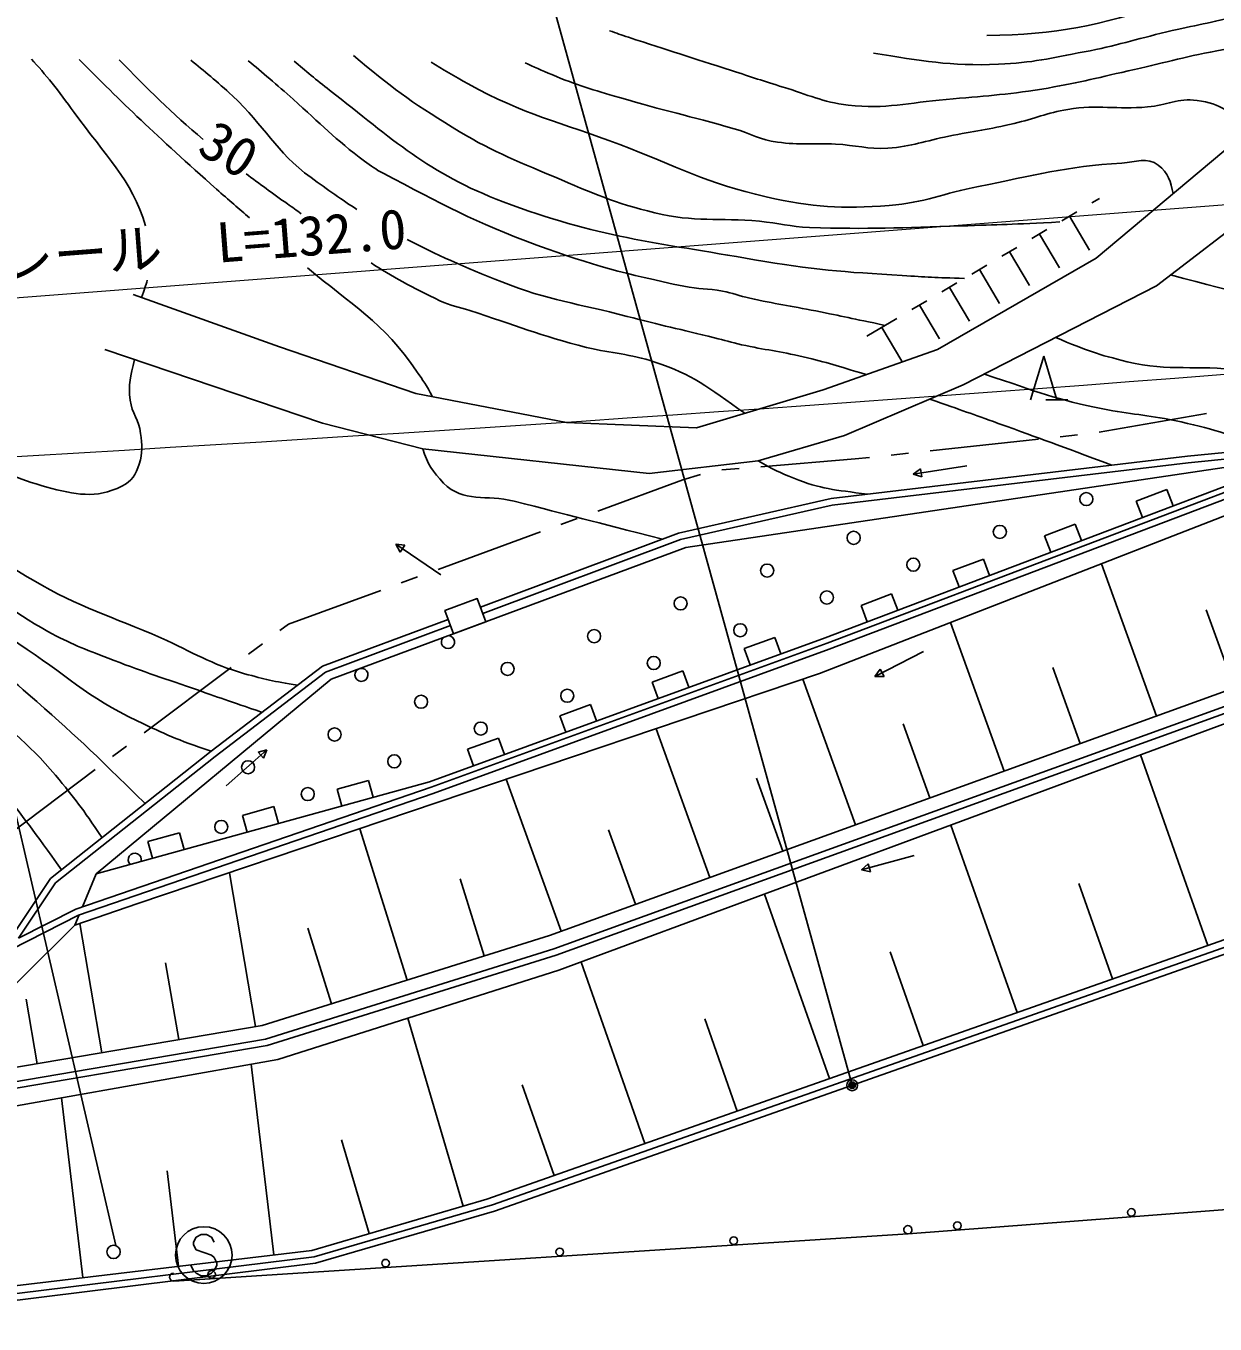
# Model space of a CAD drawing. Units: millimetres, scale not verified. Extents: x 40000 to 680000, y 20000 to 380000.
# Drawn here: x 494188 to 548716, y 289543 to 349100 of the extents above; entities that cross this region are included whole.
import ezdxf
from ezdxf.enums import TextEntityAlignment as Align

# ---------------------------------------------------------------- set-up
doc = ezdxf.new("R2010")
doc.units = ezdxf.units.MM
doc.header["$LTSCALE"] = 1000
doc.header["$PDMODE"] = 32
doc.header["$PDSIZE"] = 500
for name, color, linetype, lineweight in [('M-BGD', 7, 'Continuous', 25), ('M-BMK-ROW', 30, 'Continuous', 25), ('M-STR-HTXT', 7, 'Continuous', 13), ('M-STR-STRC', 7, 'Continuous', 25)]:
    doc.layers.add(name, color=color, linetype=linetype, lineweight=lineweight)
doc.styles.add('ＭＳ ゴシック', font='')
doc.styles.get('ＭＳ ゴシック').set_extended_font_data('MS Gothic')

msp = doc.modelspace()

# ---------------------------------------------------------------- linework, layer by layer
at = {"layer": 'M-BGD'}
for p, q in [((543071, 340980), (543412, 341182)), ((541695, 340164), (542383, 340572)), ((542039, 340368), (542957, 338819)), ((540318, 339348), (541006, 339756)), ((540662, 339552), (541580, 338003)), ((538942, 338532), (539630, 338940)), ((539286, 338736), (540204, 337187)), ((537566, 337716), (538254, 338124)), ((537910, 337920), (538828, 336371)), ((536189, 336900), (536878, 337308)), ((536534, 337104), (537452, 335555)), ((534813, 336084), (535501, 336492)), ((535157, 336288), (536075, 334739)), ((532749, 334860), (534125, 335676)), ((533437, 335268), (534355, 333719)), ((540260, 331947), (540860, 333947)), ((540860, 333947), (541460, 331947)), ((540960, 331947), (541960, 331947)), ((537340, 328924), (534870, 328533)), ((534870, 328533), (535211, 328777)), ((535211, 328777), (535270, 328406)), ((535270, 328406), (534870, 328533)), ((546510, 327833), (545107, 327301)), ((546793, 327084), (546510, 327833)), ((545107, 327301), (545391, 326553)), ((542302, 326237), (540899, 325706)), ((542585, 325489), (542302, 326237)), ((513215, 323924), (511146, 325326)), ((511351, 324961), (511146, 325326)), ((511146, 325326), (511561, 325271)), ((511561, 325271), (511351, 324961)), ((540899, 325706), (541183, 324958)), ((538094, 324642), (536691, 324111)), ((538378, 323894), (538094, 324642)), ((536691, 324111), (536975, 323363)), ((546028, 317439), (543503, 324421)), ((533886, 323047), (532484, 322516)), ((534170, 322299), (533886, 323047)), ((532484, 322516), (532767, 321768)), ((549607, 318733), (548313, 322311)), ((539046, 314914), (536582, 321726)), ((528535, 321049), (527126, 320535)), ((528809, 320297), (528535, 321049)), ((527126, 320535), (527400, 319783)), ((535341, 320395), (533119, 319249)), ((524307, 319508), (522898, 318994)), ((524581, 318756), (524307, 319508)), ((533119, 319249), (533366, 319587)), ((533538, 319254), (533119, 319249)), ((533366, 319587), (533538, 319254)), ((542537, 316176), (541275, 319667)), ((522898, 318994), (523172, 318242)), ((532234, 312450), (529818, 319131)), ((520079, 317967), (518670, 317453)), ((518670, 317453), (518944, 316702)), ((520353, 317215), (520079, 317967)), ((525553, 310034), (523086, 316857)), ((535640, 313682), (534408, 317088)), ((515851, 316426), (514442, 315912)), ((516125, 315674), (515851, 316426)), ((503368, 314232), (505235, 315895)), ((504830, 315786), (505235, 315895)), ((505079, 315506), (504830, 315786)), ((505235, 315895), (505079, 315506)), ((514442, 315912), (514716, 315161)), ((548383, 306914), (545304, 315663)), ((509898, 314481), (508452, 314081)), ((510111, 313710), (509898, 314481)), ((518730, 307567), (516210, 314535)), ((528893, 311242), (527686, 314583)), ((508452, 314081), (508665, 313310)), ((505561, 313281), (504115, 312881)), ((505774, 312510), (505561, 313281)), ((504115, 312881), (504328, 312110)), ((501224, 312082), (499778, 311682)), ((501437, 311310), (501224, 312082)), ((511668, 305327), (509492, 312266)), ((522142, 308801), (520908, 312212)), ((539635, 303835), (536607, 312438)), ((499778, 311682), (499991, 310911)), ((534912, 311040), (532502, 310378)), ((532502, 310378), (532814, 310658)), ((532913, 310296), (532502, 310378)), ((532814, 310658), (532913, 310296)), ((496781, 308685), (497409, 310197)), ((504718, 303192), (503518, 310249)), ((515203, 306435), (514095, 309970)), ((544009, 305375), (542469, 309749)), ((531032, 300807), (528054, 309267)), ((496431, 307844), (496627, 308315)), ((497662, 301992), (496653, 307920)), ((508198, 304239), (507110, 307709)), ((522572, 297828), (519643, 306149)), ((535334, 302321), (533819, 306622)), ((501190, 302592), (500590, 306120)), ((494698, 301488), (494193, 304452)), ((514233, 294956), (511703, 303576)), ((526802, 299317), (525313, 303548)), ((505554, 292712), (504513, 301468)), ((518411, 296364), (516947, 300524)), ((496798, 291671), (495817, 299925)), ((509923, 293691), (508658, 298001)), ((501176, 292192), (500656, 296570)), ((568826, 296287), (534643, 293684)), ((534643, 293684), (500973, 291509))]:
    msp.add_line(p, q, dxfattribs=at)
for points in [[(564266, 352156), (562763, 350801), (550813, 340845), (546035, 337184), (537173, 332633), (531724, 330311), (527761, 329151), (522764, 328569), (512385, 329695), (507781, 330871), (497809, 334254)], [(499100, 336781), (505814, 334372), (512073, 332234), (518976, 330907), (524932, 330667), (530744, 332412), (535985, 334261), (543264, 338447), (553274, 346840), (558726, 351732)], [(515029, 322429), (524116, 325823), (531111, 327415), (547454, 329361), (554509, 330048)], [(489062, 300529), (496431, 307844), (499323, 308832), (530578, 319387), (555011, 328903), (556222, 329434), (565927, 327409)], [(554749, 329500), (531027, 320508), (512864, 313889), (496591, 308303), (493508, 306734)], [(554629, 329775), (530923, 320789), (512772, 314175), (512767, 314173), (496474, 308580), (493848, 307244)], [(552936, 329413), (530832, 321034), (512693, 314424), (497409, 310197)], [(497409, 310197), (508185, 319129), (524449, 325169), (552936, 329413)], [(515133, 322148), (524202, 325535), (531162, 327119), (547484, 329063), (554629, 329775)], [(565573, 323300), (558068, 321793), (518195, 307373), (505024, 303244), (489062, 300529)], [(566661, 322818), (565701, 322663), (558243, 321165), (518402, 306757), (505176, 302610), (489171, 299889)], [(566685, 322518), (565760, 322368), (558324, 320875), (518498, 306473), (505247, 302318), (489221, 299593)], [(202879, 293156), (239859, 291777), (242038, 294852), (315161, 292934), (316892, 291702), (384813, 291998), (407337, 291995), (440701, 289791), (455495, 289543), (458386, 291447), (465717, 294613), (477280, 298791), (484456, 301290), (493293, 306953), (495316, 309987), (502686, 315821), (507782, 319722), (513547, 321875)], [(467823, 289864), (489171, 298745), (505741, 301686), (518627, 305772), (557933, 320345), (565539, 321792)], [(493848, 307244), (495540, 309781), (502870, 315584), (507928, 319457), (513651, 321594)], [(467823, 289864), (492384, 291147), (507291, 292919), (515317, 295275), (566502, 313293)], [(492760, 290815), (507402, 292629), (515585, 295010), (566728, 313013), (567454, 313093)], [(492797, 290517), (507463, 292335), (515677, 294725), (566795, 312719), (567479, 312794)]]:
    msp.add_lwpolyline(points, dxfattribs=at)
msp.add_lwpolyline([(513793, 321212), (515276, 321763), (514881, 322826), (513398, 322276)], close=True, dxfattribs=at)
for centre, radius in [((542814, 327391), 300), ((532144, 325615), 300), ((538847, 325887), 300), ((534879, 324383), 300), ((528177, 324111), 300), ((524209, 322607), 300), ((530912, 322879), 300), ((526945, 321376), 300), ((520242, 321104), 300), ((516275, 319600), 300), ((522978, 319872), 300), ((519011, 318368), 300), ((512308, 318096), 300), ((508341, 316592), 300), ((515043, 316864), 300), ((511076, 315360), 300), ((504374, 315088), 300), ((507109, 313857), 300), ((503142, 312353), 300), ((544880, 294664), 175), ((536903, 294057), 175), ((518664, 292852), 175), ((526647, 293368), 175), ((510681, 292336), 175), ((502697, 291821), 175)]:
    msp.add_circle(centre, radius, dxfattribs=at)
for centre, radius, start, end in [((513540, 320831), 300, 136.77266, 83.97244), ((509572, 319328), 300, 117.94788, 102.79721), ((499175, 310849), 300, 343.61539, 227.30532), ((534629, 293871), 188, 94.3541, 274.3541), ((534631, 293871), 188, 273.69617, 93.69617), ((500961, 291696), 188, 93.69617, 273.69617)]:
    msp.add_arc(centre, radius, start, end, dxfattribs=at)
for points, knots in [([(533050, 347854), (535274, 347504), (536542, 347250), (538791, 347343), (540337, 347407), (541190, 347630), (542712, 347912), (544214, 348191), (545027, 348479), (546513, 348830), (547803, 349133), (548539, 349244), (549819, 349583), (552119, 350191), (552897, 350556), (555562, 351606)], [0, 0, 0, 0, 1, 1, 1, 2, 2, 2, 3, 3, 3, 4, 4, 4, 5, 5, 5, 5]), ([(437364, 349009), (437610, 349000), (437867, 348980), (438139, 348946), (442125, 348451), (444367, 347956), (448158, 346626), (451375, 345497), (453004, 344402), (455931, 342653), (458348, 341208), (459543, 340149), (461926, 338649), (463724, 337518), (464797, 336992), (466593, 335859), (469716, 333891), (471293, 332531), (474284, 330369), (474428, 330264), (474507, 330202), (474649, 330095), (475703, 329304), (476289, 328855), (477342, 328063), (478579, 327131), (479284, 326624), (480516, 325685), (481997, 324557), (482809, 323903), (484288, 322772), (486002, 321461), (487130, 320928), (488696, 319445), (490644, 317600), (491410, 316255), (493045, 314126), (494153, 312683), (494514, 312202), (495819, 310385)], [0, 0, 0, 0, 1, 1, 1, 2, 2, 2, 3, 3, 3, 4, 4, 4, 5, 5, 5, 6, 6, 6, 7, 7, 7, 8, 8, 8, 9, 9, 9, 10, 10, 10, 11, 11, 11, 12, 12, 12, 13, 13, 13, 13]), ([(452081, 348822), (457673, 345009), (460794, 342854), (466288, 338901), (468970, 336972), (470296, 335639), (473079, 333858), (473489, 333595), (473773, 333544), (474189, 333290), (474621, 333027), (474835, 332835), (475240, 332531), (477058, 331164), (478011, 330313), (479845, 328967), (482835, 326771), (484724, 325845), (487725, 323664), (490376, 321738), (491819, 320594), (494290, 318442), (496454, 316557), (497166, 315873), (499655, 313421)], [0, 0, 0, 0, 1, 1, 1, 2, 2, 2, 3, 3, 3, 4, 4, 4, 5, 5, 5, 6, 6, 6, 7, 7, 7, 8, 8, 8, 8]), ([(520942, 348881), (521281, 348761), (521471, 348693), (521813, 348580), (523660, 347974), (524699, 347651), (526549, 347055), (527474, 346757), (527985, 346569), (528917, 346292), (530072, 345948), (530694, 345608), (531891, 345469), (533639, 345266), (534636, 345582), (536390, 345732), (538106, 345878), (539072, 345937), (540773, 346207), (542332, 346454), (543186, 346697), (544727, 347034), (546320, 347384), (547196, 347659), (548799, 347960), (550126, 348210), (550577, 348280), (552213, 348507)], [0, 0, 0, 0, 1, 1, 1, 2, 2, 2, 3, 3, 3, 4, 4, 4, 5, 5, 5, 6, 6, 6, 7, 7, 7, 8, 8, 8, 9, 9, 9, 9]), ([(448865, 347982), (450374, 347345), (451139, 346815), (452562, 346006), (459908, 341832), (463555, 338733), (470550, 333995), (472326, 332793), (473275, 332052), (475049, 330847), (477724, 329029), (479269, 328079), (481933, 326244), (484244, 324652), (485624, 323869), (487788, 322083), (489430, 320727), (490219, 319818), (491762, 318350), (493245, 316938), (494227, 316287), (495543, 314719), (496440, 313651), (496759, 313231), (497674, 311853)], [0, 0, 0, 0, 1, 1, 1, 2, 2, 2, 3, 3, 3, 4, 4, 4, 5, 5, 5, 6, 6, 6, 7, 7, 7, 8, 8, 8, 8]), ([(456858, 348055), (457096, 347892), (457231, 347803), (457470, 347641), (458425, 346995), (458967, 346643), (459916, 345987), (461688, 344761), (462737, 344149), (464436, 342824), (466386, 341304), (467384, 340335), (469287, 338756), (471296, 337090), (472427, 336162), (474447, 334509), (475189, 333902), (475584, 333536), (476350, 332958), (478282, 331501), (479418, 330758), (481389, 329353), (483514, 327838), (484694, 326973), (486842, 325491), (489565, 323612), (491110, 322588), (493866, 320757), (495971, 319358), (497004, 318311), (499282, 317218), (500578, 316596), (501083, 316368), (502686, 315821)], [0, 0, 0, 0, 1, 1, 1, 2, 2, 2, 3, 3, 3, 4, 4, 4, 5, 5, 5, 6, 6, 6, 7, 7, 7, 8, 8, 8, 9, 9, 9, 10, 10, 10, 11, 11, 11, 11]), ([(465736, 348079), (468203, 345940), (469683, 344854), (472303, 342904), (474022, 341623), (475027, 340963), (476781, 339729), (478912, 338231), (480128, 337423), (482247, 335908), (484194, 334515), (485223, 333649), (487192, 332286), (488936, 331079), (489890, 330352), (491763, 329357), (493025, 328687), (493757, 328314), (495137, 327947), (496439, 327600), (497382, 327384), (498587, 327987), (499037, 328212), (499232, 328520), (499381, 329000), (499544, 329526), (499509, 329862), (499445, 330409), (499373, 331031), (499042, 331316), (498964, 331937), (498874, 332661), (498976, 333008), (499167, 333793)], [0, 0, 0, 0, 1, 1, 1, 2, 2, 2, 3, 3, 3, 4, 4, 4, 5, 5, 5, 6, 6, 6, 7, 7, 7, 8, 8, 8, 9, 9, 9, 10, 10, 10, 11, 11, 11, 11]), ([(494438, 347582), (495065, 346898), (495687, 346126), (496397, 345137), (497807, 343172), (499042, 342044), (499668, 339937)], [0, 0, 0, 0, 1, 1, 1, 2, 2, 2, 2]), ([(496631, 347565), (498529, 345635), (500191, 344038), (502920, 341619), (503494, 341111), (503973, 340697), (504433, 340304)], [0, 0, 0, 0, 1, 1, 1, 2, 2, 2, 2]), ([(501747, 347525), (502344, 347047), (502945, 346559), (503660, 345890), (505142, 344503), (505622, 343341), (507260, 342144), (508014, 341593), (508700, 341114), (509359, 340683)], [0, 0, 0, 0, 1, 1, 1, 2, 2, 2, 3, 3, 3, 3]), ([(504375, 347505), (505016, 346974), (505694, 346405), (506441, 345739), (507705, 344614), (508350, 343904), (509711, 342898), (510031, 342661), (510216, 342530), (510568, 342344), (513258, 340927), (514763, 340092), (517617, 339044), (520185, 338101), (521686, 337723), (524362, 337156), (525041, 337012), (525444, 337066), (526125, 336933), (526620, 336837), (526883, 336721), (527376, 336611), (528553, 336349), (529224, 336261), (530407, 336023), (531652, 335773), (532047, 335688), (533591, 335359)], [0, 0, 0, 0, 1, 1, 1, 2, 2, 2, 3, 3, 3, 4, 4, 4, 5, 5, 5, 6, 6, 6, 7, 7, 7, 8, 8, 8, 9, 9, 9, 9]), ([(506486, 347489), (506983, 347058), (507520, 346617), (508113, 346155), (511031, 343882), (512619, 342345), (516076, 341030), (520393, 339389), (523050, 339177), (527598, 338375), (530220, 337912), (531718, 337811), (534375, 337649), (535490, 337582), (535864, 337554), (537231, 337517)], [0, 0, 0, 0, 1, 1, 1, 2, 2, 2, 3, 3, 3, 4, 4, 4, 5, 5, 5, 5]), ([(509213, 347744), (510876, 346332), (511868, 345596), (513727, 344455), (515465, 343388), (516543, 342964), (518421, 342171), (520180, 341428), (521169, 340977), (523024, 340526), (524850, 340081), (525950, 340318), (527821, 340138), (528723, 340051), (529219, 339890), (530124, 339858), (532834, 339761), (534355, 339845), (537065, 339926), (538838, 339979), (539413, 339999), (541603, 340109)], [0, 0, 0, 0, 1, 1, 1, 2, 2, 2, 3, 3, 3, 4, 4, 4, 5, 5, 5, 6, 6, 6, 7, 7, 7, 7]), ([(512772, 347441), (513283, 347120), (513838, 346794), (514469, 346444), (517025, 345023), (518684, 344695), (521418, 343656), (524022, 342667), (525418, 341872), (528136, 341262), (530290, 340778), (531573, 340694), (533774, 340865), (535407, 340992), (536268, 341422), (537875, 341738), (540427, 342240), (541850, 342650), (544446, 342810), (545097, 342850), (545586, 343097), (546114, 342713), (546579, 342375), (546689, 341942), (546796, 341408)], [0, 0, 0, 0, 1, 1, 1, 2, 2, 2, 3, 3, 3, 4, 4, 4, 5, 5, 5, 6, 6, 6, 7, 7, 7, 8, 8, 8, 8]), ([(517081, 347408), (517456, 347232), (517857, 347055), (518296, 346869), (519479, 346371), (520176, 346173), (521409, 345813), (523448, 345217), (524615, 344970), (526657, 344386), (527441, 344161), (527844, 343879), (528653, 343770), (529682, 343631), (530273, 343732), (531311, 343678), (532250, 343629), (532773, 343439), (533712, 343496), (534824, 343563), (535417, 343830), (536510, 344044), (537677, 344271), (538339, 344356), (539497, 344624), (540468, 344850), (540983, 345107), (541967, 345270), (543374, 345503), (544197, 345256), (545617, 345384), (546511, 345465), (547005, 345798), (547895, 345685), (548974, 345549), (549464, 345107), (550365, 344401)], [0, 0, 0, 0, 1, 1, 1, 2, 2, 2, 3, 3, 3, 4, 4, 4, 5, 5, 5, 6, 6, 6, 7, 7, 7, 8, 8, 8, 9, 9, 9, 10, 10, 10, 11, 11, 11, 12, 12, 12, 12]), ([(504285, 342321), (504870, 341876), (505498, 341417), (506180, 340934), (506397, 340781), (506606, 340632), (506808, 340487)], [0, 0, 0, 0, 1, 1, 1, 2, 2, 2, 2]), ([(511674, 339308), (512948, 338629), (514293, 338035), (516003, 337357), (518168, 336498), (519500, 336373), (521751, 335776), (523307, 335363), (524193, 335188), (525755, 334797), (526245, 334675), (526513, 334584), (527006, 334476), (528101, 334235), (528732, 334180), (529823, 333920), (530963, 333649), (531348, 333528), (532710, 333105)], [0, 0, 0, 0, 1, 1, 1, 2, 2, 2, 3, 3, 3, 4, 4, 4, 5, 5, 5, 6, 6, 6, 6]), ([(507102, 338002), (509074, 336335), (510587, 335516), (512103, 333257), (512403, 332811), (512547, 332641), (512831, 332088)], [0, 0, 0, 0, 1, 1, 1, 2, 2, 2, 2]), ([(510019, 338227), (510934, 337636), (511911, 337081), (513167, 336496), (513678, 336259), (514000, 336213), (514537, 336042), (516628, 335374), (517767, 334881), (519898, 334355), (521114, 334055), (521843, 334073), (523032, 333677), (524787, 333093), (525423, 332548), (527147, 331332)], [0, 0, 0, 0, 1, 1, 1, 2, 2, 2, 3, 3, 3, 4, 4, 4, 5, 5, 5, 5]), ([(546676, 337675), (550038, 336792), (550965, 336576), (553662, 335703), (555381, 335147), (556410, 334986), (558034, 334196), (559455, 333504), (560164, 332950), (561490, 332091), (562820, 331229), (563452, 330574), (564811, 329758), (565331, 329447), (565733, 329208), (566157, 328994)], [0, 0, 0, 0, 1, 1, 1, 2, 2, 2, 3, 3, 3, 4, 4, 4, 5, 5, 5, 5]), ([(541411, 334810), (542851, 334191), (543377, 334018), (544691, 333697), (546658, 333216), (547856, 333581), (549860, 333290), (551268, 333086), (552055, 332902), (553405, 332454), (554886, 331962), (555618, 331431), (556980, 330671), (557852, 330184), (558147, 330014), (559183, 329371)], [0, 0, 0, 0, 1, 1, 1, 2, 2, 2, 3, 3, 3, 4, 4, 4, 5, 5, 5, 5]), ([(538143, 333131), (540658, 332279), (541407, 331971), (543575, 331530), (544846, 331272), (545583, 331263), (546853, 330997), (548597, 330631), (549201, 330403), (551236, 329729)], [0, 0, 0, 0, 1, 1, 1, 2, 2, 2, 3, 3, 3, 3]), ([(535638, 331979), (537165, 331444), (537553, 331305), (538777, 330866), (540817, 330134), (541459, 329889), (543985, 328948)], [0, 0, 0, 0, 1, 1, 1, 2, 2, 2, 2]), ([(483347, 331523), (484566, 330672), (485779, 329865), (487329, 328761), (490131, 326766), (491550, 325415), (494512, 323667), (496676, 322390), (498077, 322037), (500374, 321021), (501866, 320362), (502645, 319823), (504215, 319382), (505152, 319119), (505517, 319029), (506650, 318856)], [0, 0, 0, 0, 1, 1, 1, 2, 2, 2, 3, 3, 3, 4, 4, 4, 5, 5, 5, 5]), ([(482778, 330581), (483724, 329807), (484685, 329034), (485916, 328067), (487866, 326535), (488974, 325696), (490976, 324233), (492592, 323051), (493446, 322295), (495195, 321320), (496225, 320745), (496855, 320522), (497954, 320093), (499450, 319508), (500311, 319243), (501827, 318712), (503072, 318275), (503466, 318139), (505019, 317607)], [0, 0, 0, 0, 1, 1, 1, 2, 2, 2, 3, 3, 3, 4, 4, 4, 5, 5, 5, 6, 6, 6, 6]), ([(512385, 329695), (512612, 329008), (512835, 328641), (513335, 328130), (514248, 327198), (515306, 327622), (516569, 327297), (519230, 326612), (520061, 326400), (523382, 325549)], [0, 0, 0, 0, 1, 1, 1, 2, 2, 2, 3, 3, 3, 3]), ([(527761, 329151), (528478, 328731), (528744, 328617), (529407, 328348), (530658, 327842), (531231, 327830), (532783, 327614)], [0, 0, 0, 0, 1, 1, 1, 2, 2, 2, 2])]:
    msp.add_open_spline(points, degree=3, knots=knots, dxfattribs=at)
for points in [[(538249, 348666), (541515, 348696), (543361, 349145), (546488, 350087)], [(498466, 347551), (499709, 346243), (500900, 345087), (502315, 343894)], [(499746, 337435), (499687, 337188), (499618, 336999), (499481, 336645)]]:
    msp.add_open_spline(points, degree=3, dxfattribs=at)
at = {"layer": 'M-BMK-ROW'}
for p, q in [((543405, 330458), (548331, 331313)), ((535652, 329607), (540623, 330142)), ((541617, 330250), (542413, 330335)), ((533862, 329414), (534658, 329500)), ((526093, 328732), (526890, 328797)), ((527887, 328880), (532210, 329236)), ((532210, 329236), (532868, 329307)), ((520410, 326845), (524306, 328271)), ((524306, 328271), (525121, 328518)), ((518720, 326227), (519471, 326502)), ((513085, 324165), (517781, 325883)), ((511395, 323546), (512146, 323821)), ((506219, 321652), (510456, 323203)), ((505829, 321358), (506219, 321652)), ((504392, 320275), (505031, 320756)), ((499600, 316664), (503593, 319673)), ((498163, 315580), (498801, 316062)), ((493371, 311969), (497364, 314979))]:
    msp.add_line(p, q, dxfattribs=at)
at = {"layer": 'M-STR-HTXT'}
msp.add_line((565086, 342116), (435886, 332162), dxfattribs=at)
msp.add_arc((337102, 3036949), 2712126, 269.15907, 274.83525, dxfattribs=at)
at = {"layer": 'M-STR-STRC'}
for p, q in [((532075, 300497), (518033, 351232)), ((488238, 336549), (498306, 293140)), ((502225, 293653), (501989, 293534)), ((502461, 293653), (502225, 293653)), ((502698, 293534), (502461, 293653)), ((501989, 293534), (501870, 293298)), ((501870, 293298), (501870, 293180)), ((501870, 293180), (501989, 292943)), ((502816, 293298), (502698, 293534)), ((501989, 292943), (502698, 292707)), ((502698, 292707), (502816, 292589)), ((502816, 292589), (502934, 292353)), ((501870, 291998), (501752, 292234)), ((501989, 291880), (501870, 291998)), ((502225, 291762), (501989, 291880)), ((502698, 291880), (502461, 291762)), ((502816, 291998), (502698, 291880)), ((502934, 292234), (502816, 291998)), ((502934, 292353), (502934, 292234)), ((502461, 291762), (502225, 291762))]:
    msp.add_line(p, q, dxfattribs=at)
for centre, radius in [((532075, 300497), 150), ((532075, 300497), 120), ((532075, 300497), 90), ((532075, 300497), 60), ((532075, 300497), 30), ((502343, 292707), 1300), ((498204, 292852), 305)]:
    msp.add_circle(centre, radius, dxfattribs=at)
msp.add_point((532075, 300497), dxfattribs=at)

# ---------------------------------------------------------------- texts
at = {"layer": 'M-BGD', "style": 'ＭＳ ゴシック'}
msp.add_text('30', height=1833, rotation=328.913, dxfattribs=at).set_placement((501676, 342835), align=Align.BOTTOM_LEFT)
at = {"layer": 'M-STR-HTXT', "style": 'ＭＳ ゴシック'}
msp.add_text('ガードレール\u3000L=132.0', height=1833, rotation=4.406, dxfattribs=at).set_placement((498661, 337352), align=Align.BOTTOM_CENTER)

doc.saveas('drawing.dxf')
